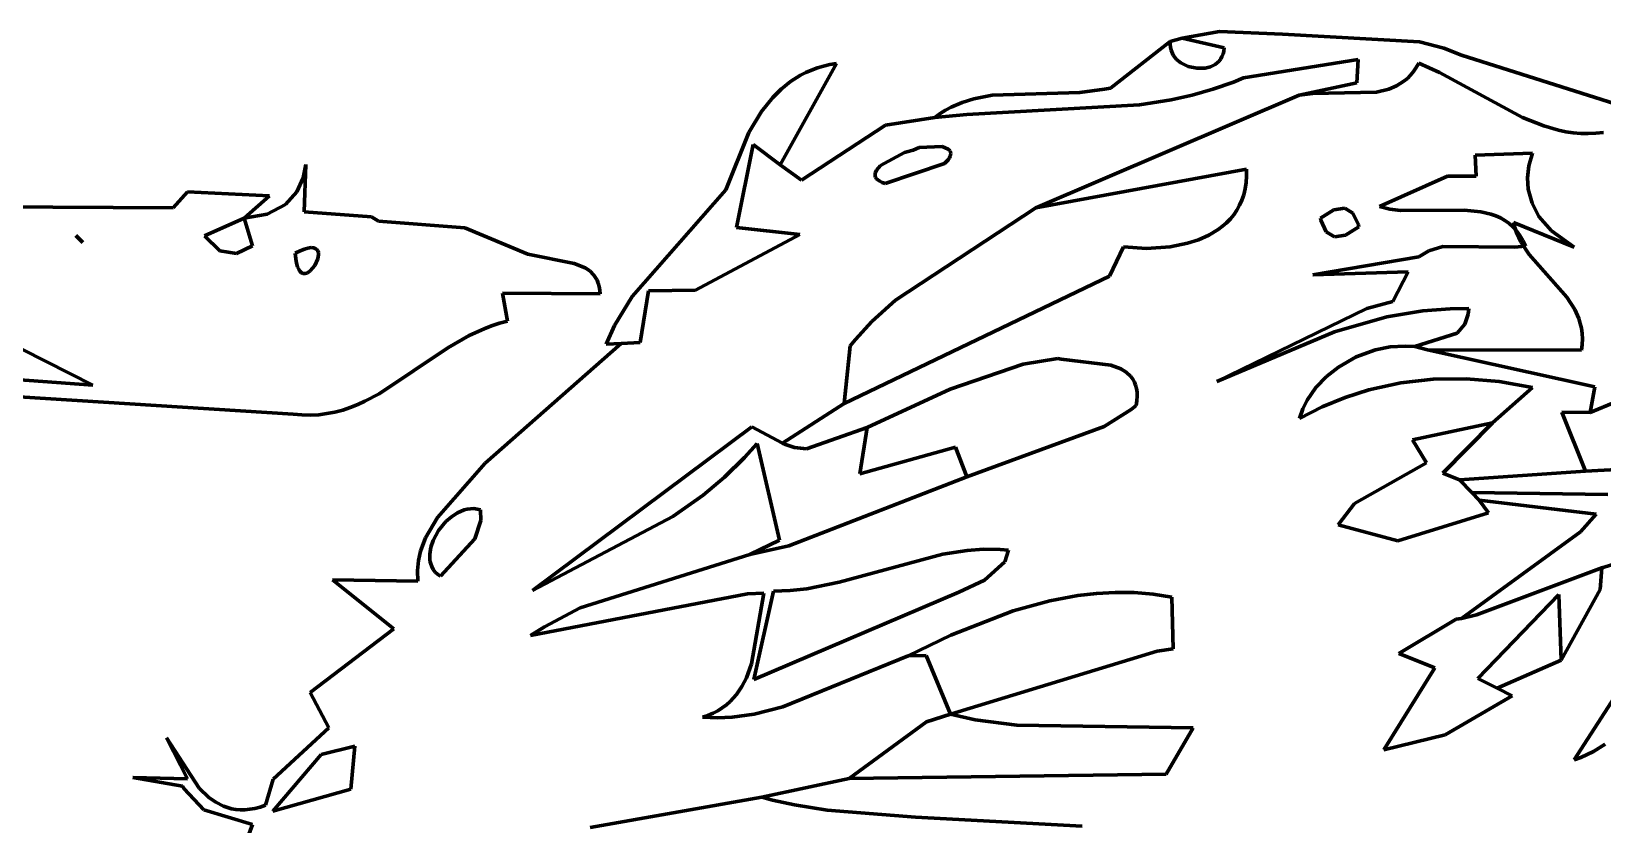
# Model space of a CAD drawing. Header units: millimetres. Extents: x 0 to 8.3, y 0 to 12.4.
# Drawn here: x 4.204 to 5.484, y 8.449 to 9.095 of the extents above; entities that cross this region are included whole.
import ezdxf

# ---------------------------------------------------------------- set-up
doc = ezdxf.new("R2010")
doc.units = ezdxf.units.MM
for name, color, linetype, lineweight in [('color#131313ff', 7, 'CONTINUOUS', 100), ('color#7c7c7cff', 7, 'CONTINUOUS', 100), ('color#c5c5c5ff', 7, 'CONTINUOUS', 100), ('color#ffffffff', 7, 'CONTINUOUS', 100)]:
    doc.layers.add(name, color=color, linetype=linetype, lineweight=lineweight)

msp = doc.modelspace()

# ---------------------------------------------------------------- linework, layer by layer
at = {"layer": 'color#131313ff'}
for p, q in [((5.1313, 9.0845), (5.1314, 9.087)), ((5.1314, 9.087), (5.1412, 9.0897)), ((5.1412, 9.0897), (5.1752, 9.0817)), ((5.1315, 9.0822), (5.1313, 9.0845)), ((5.132, 9.0799), (5.1315, 9.0822)), ((5.1338, 9.0759), (5.132, 9.0799)), ((5.1365, 9.0724), (5.1338, 9.0759)), ((5.1735, 9.0746), (5.1725, 9.0727)), ((5.1744, 9.0767), (5.1735, 9.0746)), ((5.1749, 9.0791), (5.1744, 9.0767)), ((5.1752, 9.0817), (5.1749, 9.0791)), ((5.1399, 9.0696), (5.1365, 9.0724)), ((5.1461, 9.0666), (5.1399, 9.0696)), ((5.153, 9.0652), (5.1461, 9.0666)), ((5.1598, 9.0653), (5.153, 9.0652)), ((5.1641, 9.0664), (5.1598, 9.0653)), ((5.1679, 9.0683), (5.1641, 9.0664)), ((5.1711, 9.071), (5.1679, 9.0683)), ((5.1725, 9.0727), (5.1711, 9.071)), ((5.191, 9.0573), (5.2845, 9.0723)), ((5.2845, 9.0723), (5.2833, 9.0532)), ((5.1661, 9.048), (5.1828, 9.0539)), ((5.1828, 9.0539), (5.191, 9.0573)), ((5.2833, 9.0532), (5.2365, 9.0432)), ((4.9658, 9.0274), (5.1064, 9.0354)), ((5.2365, 9.0432), (5.022, 8.9515)), ((5.1064, 9.0354), (5.1322, 9.0395)), ((5.1322, 9.0395), (5.1493, 9.0433)), ((5.1493, 9.0433), (5.1661, 9.048)), ((4.8994, 9.0188), (4.9397, 9.0251)), ((4.9397, 9.0251), (4.9658, 9.0274)), ((4.8311, 8.9741), (4.8994, 9.0188)), ((4.778, 8.9356), (4.7916, 9.0031)), ((4.7916, 9.0031), (4.8135, 8.9865)), ((4.9209, 8.9982), (4.9149, 8.9965)), ((4.9221, 8.9984), (4.9209, 8.9982)), ((4.9268, 9.0007), (4.9221, 8.9984)), ((4.9455, 9.0015), (4.9268, 9.0007)), ((4.9506, 8.9994), (4.9455, 9.0015)), ((4.9521, 8.9978), (4.9506, 8.9994)), ((4.9527, 8.9958), (4.9521, 8.9978)), ((4.4251, 8.9758), (4.4273, 8.9867)), ((4.4273, 8.9867), (4.4259, 8.9482)), ((4.8135, 8.9865), (4.8311, 8.9741)), ((4.8954, 8.9859), (4.8921, 8.9822)), ((4.9149, 8.9965), (4.8954, 8.9859)), ((4.8991, 8.9713), (4.9474, 8.9875)), ((4.9474, 8.9875), (4.9491, 8.9891)), ((4.9491, 8.9891), (4.9505, 8.9907)), ((4.9505, 8.9907), (4.9515, 8.9921)), ((4.9515, 8.9921), (4.9522, 8.9935)), ((4.9522, 8.9935), (4.9527, 8.9958)), ((5.3797, 8.9943), (5.4265, 8.9959)), ((5.3806, 8.9773), (5.3797, 8.9943)), ((5.4235, 8.9858), (5.4223, 8.976)), ((5.4265, 8.9959), (5.4235, 8.9858)), ((4.4199, 8.9645), (4.4251, 8.9758)), ((4.8921, 8.9822), (4.891, 8.9798)), ((4.891, 8.9798), (4.891, 8.9775)), ((4.891, 8.9775), (4.8914, 8.9763)), ((4.8914, 8.9763), (4.8922, 8.9752)), ((4.8922, 8.9752), (4.8933, 8.9742)), ((4.8933, 8.9742), (4.8948, 8.9732)), ((4.8948, 8.9732), (4.8967, 8.9722)), ((4.8967, 8.9722), (4.8991, 8.9713)), ((5.3019, 8.9526), (5.3571, 8.9773)), ((5.3571, 8.9773), (5.3806, 8.9773)), ((5.4223, 8.976), (5.4229, 8.9668)), ((4.3191, 8.9514), (4.331, 8.9646)), ((4.331, 8.9646), (4.3976, 8.9613)), ((4.3976, 8.9613), (4.3769, 8.9431)), ((4.4106, 8.9542), (4.4199, 8.9645)), ((5.4229, 8.9668), (5.4261, 8.9552)), ((4.1157, 8.9526), (4.3191, 8.9514)), ((4.3769, 8.9431), (4.3957, 8.9464)), ((4.3957, 8.9464), (4.4106, 8.9542)), ((4.4259, 8.9482), (4.4807, 8.9443)), ((5.022, 8.9515), (4.9077, 8.8763)), ((5.3102, 8.9505), (5.3019, 8.9526)), ((5.319, 8.9493), (5.3102, 8.9505)), ((5.3709, 8.9495), (5.319, 8.9493)), ((5.3843, 8.9483), (5.3709, 8.9495)), ((5.3926, 8.9464), (5.3843, 8.9483)), ((5.3965, 8.945), (5.3926, 8.9464)), ((5.4261, 8.9552), (5.4317, 8.9445)), ((4.3769, 8.9431), (4.3446, 8.9287)), ((4.3839, 8.9206), (4.3769, 8.9431)), ((4.4807, 8.9443), (4.4865, 8.9407)), ((4.4865, 8.9407), (4.5568, 8.9352)), ((4.5568, 8.9352), (4.6082, 8.9137)), ((4.8296, 8.9297), (4.778, 8.9356)), ((5.4003, 8.9433), (5.3965, 8.945)), ((5.4039, 8.9413), (5.4003, 8.9433)), ((5.4073, 8.9389), (5.4039, 8.9413)), ((5.4105, 8.9361), (5.4073, 8.9389)), ((5.4134, 8.9328), (5.4105, 8.9361)), ((5.4603, 8.9195), (5.4109, 8.9395)), ((5.4109, 8.9395), (5.412, 8.9354)), ((5.412, 8.9354), (5.4134, 8.9314)), ((5.4317, 8.9445), (5.4418, 8.9328)), ((4.2399, 8.929), (4.2457, 8.9234)), ((4.2457, 8.9234), (4.2399, 8.929)), ((4.3446, 8.9287), (4.3571, 8.9165)), ((4.3707, 8.9142), (4.3839, 8.9206)), ((4.7448, 8.8845), (4.8296, 8.9297)), ((5.4117, 8.9196), (5.4207, 8.9202)), ((5.4161, 8.9291), (5.4134, 8.9328)), ((5.4134, 8.9314), (5.4169, 8.9238)), ((5.4185, 8.9249), (5.4161, 8.9291)), ((5.4169, 8.9238), (5.4238, 8.9134)), ((5.4207, 8.9202), (5.4185, 8.9249)), ((5.4418, 8.9328), (5.4603, 8.9195)), ((4.3571, 8.9165), (4.3707, 8.9142)), ((4.4227, 8.9165), (4.4187, 8.9145)), ((4.4187, 8.9145), (4.4191, 8.9101)), ((4.4191, 8.9101), (4.4197, 8.9065)), ((4.4261, 8.9179), (4.4227, 8.9165)), ((4.429, 8.9187), (4.4261, 8.9179)), ((4.4315, 8.9191), (4.429, 8.9187)), ((4.4335, 8.919), (4.4315, 8.9191)), ((4.435, 8.9185), (4.4335, 8.919)), ((4.4346, 8.9046), (4.437, 8.91)), ((4.4362, 8.9176), (4.435, 8.9185)), ((4.437, 8.9165), (4.4362, 8.9176)), ((4.4375, 8.9151), (4.437, 8.9165)), ((4.437, 8.91), (4.4376, 8.9135)), ((4.4376, 8.9135), (4.4375, 8.9151)), ((4.6082, 8.9137), (4.6459, 8.9063)), ((5.2474, 8.897), (5.3338, 8.9117)), ((5.3338, 8.9117), (5.3419, 8.9164)), ((5.3419, 8.9164), (5.3533, 8.92)), ((5.3533, 8.92), (5.4117, 8.9196)), ((5.4238, 8.9134), (5.4543, 8.8787)), ((4.4197, 8.9065), (4.4205, 8.9036)), ((4.4205, 8.9036), (4.4215, 8.9013)), ((4.4215, 8.9013), (4.4226, 8.8997)), ((4.4226, 8.8997), (4.4238, 8.8986)), ((4.4238, 8.8986), (4.4252, 8.8981)), ((4.4252, 8.8981), (4.4266, 8.898)), ((4.4266, 8.898), (4.428, 8.8984)), ((4.428, 8.8984), (4.4294, 8.8991)), ((4.4294, 8.8991), (4.4308, 8.9001)), ((4.4308, 8.9001), (4.4346, 8.9046)), ((4.6459, 8.9063), (4.6549, 8.9027)), ((4.6549, 8.9027), (4.6587, 8.9001)), ((4.6587, 8.9001), (4.6619, 8.8967)), ((4.6619, 8.8967), (4.6645, 8.8926)), ((5.3252, 8.8995), (5.2474, 8.897)), ((5.3128, 8.8753), (5.3252, 8.8995)), ((4.6671, 8.8814), (4.5875, 8.8819)), ((4.5875, 8.8819), (4.5914, 8.8591)), ((4.6645, 8.8926), (4.6655, 8.8902)), ((4.6655, 8.8902), (4.6662, 8.8875)), ((4.6662, 8.8875), (4.6668, 8.8846)), ((4.6668, 8.8846), (4.6671, 8.8814)), ((4.6996, 8.8418), (4.7063, 8.8838)), ((4.7063, 8.8838), (4.7448, 8.8845)), ((4.9077, 8.8763), (4.8883, 8.8589)), ((5.1692, 8.81), (5.2916, 8.8696)), ((5.2916, 8.8696), (5.3128, 8.8753)), ((5.3595, 8.8694), (5.3371, 8.8676)), ((5.3747, 8.8696), (5.3595, 8.8694)), ((5.3741, 8.8648), (5.3747, 8.8696)), ((5.4543, 8.8787), (5.4609, 8.8686)), ((4.5849, 8.8575), (4.5785, 8.8555)), ((4.5914, 8.8591), (4.5849, 8.8575)), ((4.8883, 8.8589), (4.8749, 8.8444)), ((5.3079, 8.8627), (5.2651, 8.8506)), ((5.3371, 8.8676), (5.3079, 8.8627)), ((5.3651, 8.8495), (5.3712, 8.8568)), ((5.3712, 8.8568), (5.3741, 8.8648)), ((5.4609, 8.8686), (5.4642, 8.8613)), ((5.4642, 8.8613), (5.4654, 8.8574)), ((5.4654, 8.8574), (5.4663, 8.8534)), ((4.5603, 8.8475), (4.543, 8.8375)), ((4.5724, 8.8531), (4.5603, 8.8475)), ((4.5785, 8.8555), (4.5724, 8.8531)), ((4.8749, 8.8444), (4.8707, 8.8392)), ((5.2651, 8.8506), (5.1692, 8.81)), ((5.3306, 8.8385), (5.3651, 8.8495)), ((5.4663, 8.8534), (5.4669, 8.8492)), ((5.4669, 8.8492), (5.4671, 8.8449)), ((5.4671, 8.8449), (5.4669, 8.8403)), ((4.2537, 8.807), (4.1965, 8.8362)), ((4.543, 8.8375), (4.487, 8.8001)), ((4.5733, 8.7436), (4.684, 8.841)), ((4.684, 8.841), (4.6996, 8.8418)), ((4.8707, 8.8392), (4.8658, 8.7921)), ((5.3409, 8.836), (5.3306, 8.8385)), ((5.4663, 8.8355), (5.3409, 8.836)), ((5.4669, 8.8403), (5.4663, 8.8355)), ((4.0723, 8.8204), (4.2537, 8.807)), ((4.4169, 8.7836), (4.158, 8.7998)), ((4.4754, 8.794), (4.4695, 8.7913)), ((4.487, 8.8001), (4.4754, 8.794)), ((4.8658, 8.7921), (4.8155, 8.76)), ((5.4734, 8.7849), (5.5163, 8.8027)), ((4.4241, 8.7829), (4.4169, 8.7836)), ((4.4311, 8.7828), (4.4241, 8.7829)), ((4.4379, 8.7831), (4.4311, 8.7828)), ((4.4445, 8.784), (4.4379, 8.7831)), ((4.4509, 8.7852), (4.4445, 8.784)), ((4.4573, 8.7869), (4.4509, 8.7852)), ((4.4634, 8.7889), (4.4573, 8.7869)), ((4.4695, 8.7913), (4.4634, 8.7889)), ((5.4696, 8.737), (5.4503, 8.7851)), ((5.4503, 8.7851), (5.4734, 8.7849)), ((4.7905, 8.7733), (4.6119, 8.64)), ((4.8155, 8.76), (4.7905, 8.7733)), ((4.7846, 8.7481), (4.7948, 8.7596)), ((4.7948, 8.7596), (4.8132, 8.6809)), ((4.5345, 8.6994), (4.5733, 8.7436)), ((4.7683, 8.7322), (4.7846, 8.7481)), ((4.7509, 8.7176), (4.7683, 8.7322)), ((5.5155, 8.7397), (5.4696, 8.737)), ((4.7262, 8.7001), (4.7509, 8.7176)), ((5.377, 8.7197), (5.4878, 8.7181)), ((5.3829, 8.7136), (5.377, 8.7197)), ((4.5509, 8.7032), (4.5459, 8.7)), ((4.5561, 8.7055), (4.5509, 8.7032)), ((4.5588, 8.7062), (4.5561, 8.7055)), ((4.5615, 8.7065), (4.5588, 8.7062)), ((4.5642, 8.7066), (4.5615, 8.7065)), ((4.5668, 8.7062), (4.5642, 8.7066)), ((4.5695, 8.7055), (4.5668, 8.7062)), ((4.5698, 8.6969), (4.5695, 8.7055)), ((5.4784, 8.702), (5.3829, 8.7136)), ((4.5247, 8.6829), (4.5345, 8.6994)), ((4.5413, 8.696), (4.5354, 8.6887)), ((4.5459, 8.7), (4.5413, 8.696)), ((4.565, 8.6821), (4.5698, 8.6969)), ((4.6119, 8.64), (4.7262, 8.7001)), ((5.4655, 8.6876), (5.4784, 8.702)), ((4.5207, 8.672), (4.5247, 8.6829)), ((4.531, 8.6807), (4.5291, 8.6751)), ((4.5354, 8.6887), (4.531, 8.6807)), ((4.5369, 8.6515), (4.565, 8.6821)), ((4.8132, 8.6809), (4.7889, 8.6692)), ((5.3686, 8.6171), (5.4655, 8.6876)), ((4.5183, 8.6561), (4.5191, 8.6643)), ((4.5191, 8.6643), (4.5207, 8.672)), ((4.5291, 8.6751), (4.5282, 8.6695)), ((4.5282, 8.6695), (4.5284, 8.6642)), ((4.5284, 8.6642), (4.529, 8.6617)), ((4.7889, 8.6692), (4.6507, 8.6258)), ((4.5186, 8.6475), (4.5183, 8.6561)), ((4.529, 8.6617), (4.5299, 8.6594)), ((4.5299, 8.6594), (4.5311, 8.6571)), ((4.5311, 8.6571), (4.5327, 8.655)), ((4.5327, 8.655), (4.5346, 8.6532)), ((4.5346, 8.6532), (4.5369, 8.6515)), ((5.4829, 8.6584), (5.3809, 8.62)), ((5.4947, 8.662), (5.4829, 8.6584)), ((4.499, 8.6087), (4.4489, 8.6485)), ((4.4489, 8.6485), (4.5186, 8.6475)), ((4.6104, 8.6033), (4.7869, 8.6372)), ((4.6507, 8.6258), (4.6216, 8.6104)), ((4.7869, 8.6372), (4.8003, 8.6379)), ((4.8003, 8.6379), (4.7903, 8.5803)), ((5.3809, 8.62), (5.3686, 8.6171)), ((4.4308, 8.5569), (4.499, 8.6087)), ((4.6216, 8.6104), (4.6104, 8.6033)), ((4.7903, 8.5803), (4.7861, 8.5689)), ((4.8158, 8.5452), (4.918, 8.5867)), ((4.918, 8.5867), (4.9326, 8.587)), ((4.9326, 8.587), (4.9525, 8.5393)), ((4.7825, 8.5618), (4.7781, 8.5553)), ((4.7861, 8.5689), (4.7825, 8.5618)), ((4.4461, 8.5281), (4.4308, 8.5569)), ((4.7728, 8.5495), (4.7698, 8.5468)), ((4.7781, 8.5553), (4.7728, 8.5495)), ((4.7548, 8.5382), (4.7503, 8.5367)), ((4.7503, 8.5367), (4.7625, 8.5362)), ((4.759, 8.54), (4.7548, 8.5382)), ((4.7629, 8.5421), (4.759, 8.54)), ((4.7625, 8.5362), (4.7745, 8.5368)), ((4.7665, 8.5443), (4.7629, 8.5421)), ((4.7698, 8.5468), (4.7665, 8.5443)), ((4.7745, 8.5368), (4.7924, 8.5393)), ((4.7924, 8.5393), (4.8158, 8.5452)), ((4.9525, 8.5393), (4.9328, 8.5331)), ((4.4006, 8.4863), (4.4461, 8.5281)), ((4.9328, 8.5331), (4.8698, 8.4869)), ((4.3308, 8.4867), (4.3138, 8.5201)), ((4.3138, 8.5201), (4.3404, 8.4789)), ((4.4673, 8.5132), (4.4398, 8.5063)), ((4.4638, 8.4782), (4.4673, 8.5132)), ((4.4398, 8.5063), (4.4004, 8.4604)), ((4.3269, 8.4806), (4.2864, 8.4878)), ((4.2864, 8.4878), (4.3308, 8.4867)), ((4.3944, 8.4651), (4.4006, 8.4863)), ((4.8698, 8.4869), (4.7987, 8.4717)), ((4.3282, 8.4784), (4.3269, 8.4806)), ((4.3442, 8.4614), (4.3282, 8.4784)), ((4.3404, 8.4789), (4.3482, 8.4715)), ((4.4004, 8.4604), (4.4638, 8.4782)), ((4.3839, 8.4495), (4.3442, 8.4614)), ((4.3482, 8.4715), (4.3539, 8.4675)), ((4.3539, 8.4675), (4.3601, 8.4644)), ((4.3601, 8.4644), (4.3668, 8.4623)), ((4.3668, 8.4623), (4.3703, 8.4617)), ((4.3703, 8.4617), (4.3739, 8.4614)), ((4.3739, 8.4614), (4.3777, 8.4614)), ((4.3777, 8.4614), (4.3817, 8.4618)), ((4.3817, 8.4618), (4.3858, 8.4625)), ((4.3858, 8.4625), (4.39, 8.4636)), ((4.39, 8.4636), (4.3944, 8.4651)), ((4.7987, 8.4717), (4.6588, 8.447)), ((4.3583, 8.3807), (4.3839, 8.4495))]:
    msp.add_line(p, q, dxfattribs=at)
at = {"layer": 'color#7c7c7cff'}
for p, q in [((5.0828, 9.049), (5.1314, 9.087)), ((5.1314, 9.087), (5.1313, 9.0845)), ((5.1412, 9.0897), (5.1716, 9.0951)), ((5.1752, 9.0817), (5.1412, 9.0897)), ((5.1716, 9.0951), (5.2227, 9.093)), ((5.2227, 9.093), (5.3345, 9.0867)), ((5.3345, 9.0867), (5.3541, 9.0815)), ((5.1313, 9.0845), (5.1315, 9.0822)), ((5.1315, 9.0822), (5.132, 9.0799)), ((5.132, 9.0799), (5.1338, 9.0759)), ((5.1338, 9.0759), (5.1365, 9.0724)), ((5.1725, 9.0727), (5.1735, 9.0746)), ((5.1735, 9.0746), (5.1744, 9.0767)), ((5.1744, 9.0767), (5.1749, 9.0791)), ((5.1749, 9.0791), (5.1752, 9.0817)), ((5.3541, 9.0815), (5.3685, 9.0757)), ((5.3685, 9.0757), (5.5281, 9.0253)), ((5.1365, 9.0724), (5.1399, 9.0696)), ((5.1399, 9.0696), (5.1461, 9.0666)), ((5.1461, 9.0666), (5.153, 9.0652)), ((5.153, 9.0652), (5.1598, 9.0653)), ((5.1598, 9.0653), (5.1641, 9.0664)), ((5.1641, 9.0664), (5.1679, 9.0683)), ((5.1679, 9.0683), (5.1711, 9.071)), ((5.1711, 9.071), (5.1725, 9.0727)), ((5.2845, 9.0723), (5.191, 9.0573)), ((5.2833, 9.0532), (5.2845, 9.0723)), ((5.3295, 9.0624), (5.3271, 9.0595)), ((5.3318, 9.0657), (5.3295, 9.0624)), ((5.3339, 9.0694), (5.3318, 9.0657)), ((5.3507, 9.0616), (5.3339, 9.0694)), ((5.4184, 9.0251), (5.3507, 9.0616)), ((5.0779, 9.048), (5.0828, 9.049)), ((5.1828, 9.0539), (5.1661, 9.048)), ((5.191, 9.0573), (5.1828, 9.0539)), ((5.2365, 9.0432), (5.2833, 9.0532)), ((5.3095, 9.0481), (5.2993, 9.0457)), ((5.3158, 9.0508), (5.3095, 9.0481)), ((5.3217, 9.0545), (5.3158, 9.0508)), ((5.3245, 9.0568), (5.3217, 9.0545)), ((5.3271, 9.0595), (5.3245, 9.0568)), ((4.9528, 9.0334), (4.962, 9.0373)), ((4.962, 9.0373), (4.9715, 9.0403)), ((5.1064, 9.0354), (4.9658, 9.0274)), ((4.9715, 9.0403), (4.9862, 9.0431)), ((4.9862, 9.0431), (5.0578, 9.0455)), ((5.0578, 9.0455), (5.0779, 9.048)), ((5.1322, 9.0395), (5.1064, 9.0354)), ((5.1493, 9.0433), (5.1322, 9.0395)), ((5.1661, 9.048), (5.1493, 9.0433)), ((5.2472, 9.0445), (5.2365, 9.0432)), ((5.2993, 9.0457), (5.2472, 9.0445)), ((4.9397, 9.0251), (4.944, 9.0282)), ((4.9658, 9.0274), (4.9397, 9.0251)), ((4.944, 9.0282), (4.9484, 9.0309)), ((4.9484, 9.0309), (4.9528, 9.0334)), ((5.4358, 9.0182), (5.4184, 9.0251)), ((5.4476, 9.0148), (5.4358, 9.0182)), ((5.4536, 9.0135), (5.4476, 9.0148)), ((5.4596, 9.0126), (5.4536, 9.0135)), ((5.4657, 9.0121), (5.4596, 9.0126)), ((5.4718, 9.0119), (5.4657, 9.0121)), ((5.478, 9.0122), (5.4718, 9.0119)), ((5.4842, 9.0129), (5.478, 9.0122)), ((4.9149, 8.9965), (4.9209, 8.9982)), ((4.9209, 8.9982), (4.9221, 8.9984)), ((4.9221, 8.9984), (4.9268, 9.0007)), ((4.9268, 9.0007), (4.9455, 9.0015)), ((4.9455, 9.0015), (4.9506, 8.9994)), ((4.9506, 8.9994), (4.9521, 8.9978)), ((4.9521, 8.9978), (4.9527, 8.9958)), ((4.8921, 8.9822), (4.8954, 8.9859)), ((4.8954, 8.9859), (4.9149, 8.9965)), ((4.9474, 8.9875), (4.8991, 8.9713)), ((4.9491, 8.9891), (4.9474, 8.9875)), ((4.9505, 8.9907), (4.9491, 8.9891)), ((4.9515, 8.9921), (4.9505, 8.9907)), ((4.9522, 8.9935), (4.9515, 8.9921)), ((4.9527, 8.9958), (4.9522, 8.9935)), ((4.891, 8.9798), (4.8921, 8.9822)), ((4.891, 8.9775), (4.891, 8.9798)), ((4.8914, 8.9763), (4.891, 8.9775)), ((4.8922, 8.9752), (4.8914, 8.9763)), ((4.8933, 8.9742), (4.8922, 8.9752)), ((4.8948, 8.9732), (4.8933, 8.9742)), ((4.8967, 8.9722), (4.8948, 8.9732)), ((4.8991, 8.9713), (4.8967, 8.9722)), ((4.2399, 8.929), (4.2457, 8.9234)), ((4.2457, 8.9234), (4.2399, 8.929)), ((4.4187, 8.9145), (4.4227, 8.9165)), ((4.4191, 8.9101), (4.4187, 8.9145)), ((4.4197, 8.9065), (4.4191, 8.9101)), ((4.4227, 8.9165), (4.4261, 8.9179)), ((4.4261, 8.9179), (4.429, 8.9187)), ((4.429, 8.9187), (4.4315, 8.9191)), ((4.4315, 8.9191), (4.4335, 8.919)), ((4.4335, 8.919), (4.435, 8.9185)), ((4.437, 8.91), (4.4346, 8.9046)), ((4.435, 8.9185), (4.4362, 8.9176)), ((4.4362, 8.9176), (4.437, 8.9165)), ((4.437, 8.9165), (4.4375, 8.9151)), ((4.4376, 8.9135), (4.437, 8.91)), ((4.4375, 8.9151), (4.4376, 8.9135)), ((4.4205, 8.9036), (4.4197, 8.9065)), ((4.4215, 8.9013), (4.4205, 8.9036)), ((4.4226, 8.8997), (4.4215, 8.9013)), ((4.4238, 8.8986), (4.4226, 8.8997)), ((4.4252, 8.8981), (4.4238, 8.8986)), ((4.4266, 8.898), (4.4252, 8.8981)), ((4.428, 8.8984), (4.4266, 8.898)), ((4.4294, 8.8991), (4.428, 8.8984)), ((4.4308, 8.9001), (4.4294, 8.8991)), ((4.4346, 8.9046), (4.4308, 8.9001)), ((5.2829, 8.8302), (5.2985, 8.8359)), ((5.2985, 8.8359), (5.3106, 8.8383)), ((5.3106, 8.8383), (5.3227, 8.839)), ((5.3227, 8.839), (5.3306, 8.8385)), ((5.3306, 8.8385), (5.3409, 8.836)), ((5.3409, 8.836), (5.4772, 8.8058)), ((5.2586, 8.8141), (5.2683, 8.8219)), ((5.2683, 8.8219), (5.2829, 8.8302)), ((5.243, 8.795), (5.25, 8.8051)), ((5.25, 8.8051), (5.2586, 8.8141)), ((5.3191, 8.8091), (5.293, 8.8033)), ((5.3456, 8.8121), (5.3191, 8.8091)), ((5.3724, 8.8124), (5.3456, 8.8121)), ((5.3994, 8.81), (5.3724, 8.8124)), ((5.3939, 8.7764), (5.4265, 8.8051)), ((5.4265, 8.8051), (5.3994, 8.81)), ((5.4772, 8.8058), (5.4734, 8.7849)), ((5.2394, 8.7878), (5.243, 8.795)), ((5.2738, 8.7972), (5.255, 8.7895)), ((5.293, 8.8033), (5.2738, 8.7972)), ((5.255, 8.7895), (5.2366, 8.7801)), ((5.2366, 8.7801), (5.2394, 8.7878)), ((5.4734, 8.7849), (5.4503, 8.7851)), ((5.4503, 8.7851), (5.4696, 8.737)), ((4.6119, 8.64), (4.7905, 8.7733)), ((4.7905, 8.7733), (4.8155, 8.76)), ((4.8351, 8.7553), (4.8845, 8.7726)), ((4.8845, 8.7726), (4.8786, 8.7349)), ((5.3533, 8.7356), (5.3939, 8.7764)), ((4.7948, 8.7596), (4.7846, 8.7481)), ((4.8132, 8.6809), (4.7948, 8.7596)), ((4.8155, 8.76), (4.818, 8.7588)), ((4.818, 8.7588), (4.8253, 8.7563)), ((4.8253, 8.7563), (4.8351, 8.7553)), ((4.8786, 8.7349), (4.9565, 8.7567)), ((4.9565, 8.7567), (4.9658, 8.7324)), ((4.7846, 8.7481), (4.7683, 8.7322)), ((4.7683, 8.7322), (4.7509, 8.7176)), ((4.9658, 8.7324), (4.8206, 8.6764)), ((5.367, 8.73), (5.3533, 8.7356)), ((5.4696, 8.737), (5.367, 8.73)), ((4.7509, 8.7176), (4.7262, 8.7001)), ((4.7262, 8.7001), (4.6119, 8.64)), ((4.7889, 8.6692), (4.8132, 8.6809)), ((4.8206, 8.6764), (4.7889, 8.6692)), ((4.8617, 8.6466), (4.9461, 8.6696)), ((4.9461, 8.6696), (4.9659, 8.6726)), ((4.9659, 8.6726), (4.9793, 8.6735)), ((4.9793, 8.6735), (4.9929, 8.6733)), ((4.9929, 8.6733), (4.9997, 8.6727)), ((4.9997, 8.6727), (4.9966, 8.6632)), ((4.9966, 8.6632), (4.9802, 8.6483)), ((4.7922, 8.5676), (4.8083, 8.6395)), ((4.8083, 8.6395), (4.8219, 8.6399)), ((4.8219, 8.6399), (4.8353, 8.6414)), ((4.8353, 8.6414), (4.8617, 8.6466)), ((4.9802, 8.6483), (4.9591, 8.6385)), ((4.9591, 8.6385), (4.7922, 8.5676)), ((5.3818, 8.5684), (5.4478, 8.6366)), ((5.4478, 8.6366), (5.4499, 8.5832)), ((5.4605, 8.502), (5.5388, 8.624)), ((5.4499, 8.5832), (5.3976, 8.5605)), ((5.3976, 8.5605), (5.3818, 8.5684)), ((5.4856, 8.5149), (5.4761, 8.509)), ((5.4659, 8.5041), (5.4605, 8.502)), ((5.4711, 8.5064), (5.4659, 8.5041)), ((5.4761, 8.509), (5.4711, 8.5064))]:
    msp.add_line(p, q, dxfattribs=at)
at = {"layer": 'color#c5c5c5ff'}
for p, q in [((4.8596, 9.0689), (4.8135, 8.9865)), ((4.8302, 9.0595), (4.8346, 9.0617)), ((4.8346, 9.0617), (4.8392, 9.0637)), ((4.8392, 9.0637), (4.844, 9.0655)), ((4.844, 9.0655), (4.849, 9.0669)), ((4.849, 9.0669), (4.8542, 9.0681)), ((4.8542, 9.0681), (4.8596, 9.0689)), ((4.8076, 9.0414), (4.8144, 9.0482)), ((4.8144, 9.0482), (4.822, 9.0543)), ((4.822, 9.0543), (4.8302, 9.0595)), ((4.7984, 9.0299), (4.8076, 9.0414)), ((4.788, 9.0128), (4.7984, 9.0299)), ((4.7694, 8.9661), (4.788, 9.0128)), ((4.7916, 9.0031), (4.778, 8.9356)), ((4.8135, 8.9865), (4.7916, 9.0031)), ((5.022, 8.9515), (5.1935, 8.9831)), ((5.1932, 8.9721), (5.1924, 8.967)), ((5.1935, 8.9774), (5.1932, 8.9721)), ((5.1935, 8.9831), (5.1935, 8.9774)), ((4.6931, 8.8793), (4.7694, 8.9661)), ((5.1912, 8.9622), (5.1897, 8.9578)), ((5.1924, 8.967), (5.1912, 8.9622)), ((4.9077, 8.8763), (5.022, 8.9515)), ((5.1831, 8.9459), (5.1804, 8.9425)), ((5.1856, 8.9496), (5.1831, 8.9459)), ((5.1878, 8.9536), (5.1856, 8.9496)), ((5.1897, 8.9578), (5.1878, 8.9536)), ((5.2537, 8.9432), (5.2647, 8.95)), ((5.2647, 8.95), (5.2735, 8.9513)), ((5.2735, 8.9513), (5.2802, 8.9472)), ((5.2802, 8.9472), (5.2846, 8.9377)), ((4.3446, 8.9287), (4.3769, 8.9431)), ((4.3769, 8.9431), (4.3839, 8.9206)), ((4.778, 8.9356), (4.8296, 8.9297)), ((5.1704, 8.9338), (5.1628, 8.9292)), ((5.174, 8.9365), (5.1704, 8.9338)), ((5.1773, 8.9394), (5.174, 8.9365)), ((5.1804, 8.9425), (5.1773, 8.9394)), ((5.2541, 8.9414), (5.2537, 8.9432)), ((5.2585, 8.9319), (5.2541, 8.9414)), ((5.2851, 8.9359), (5.274, 8.9292)), ((5.2846, 8.9377), (5.2851, 8.9359)), ((4.3571, 8.9165), (4.3446, 8.9287)), ((4.3839, 8.9206), (4.3707, 8.9142)), ((4.8296, 8.9297), (4.7448, 8.8845)), ((5.1454, 8.9226), (5.1313, 8.9197)), ((5.1544, 8.9254), (5.1454, 8.9226)), ((5.1628, 8.9292), (5.1544, 8.9254)), ((5.2652, 8.9279), (5.2585, 8.9319)), ((5.274, 8.9292), (5.2652, 8.9279)), ((4.3707, 8.9142), (4.3571, 8.9165)), ((5.0932, 8.9197), (5.082, 8.8958)), ((5.112, 8.9184), (5.0932, 8.9197)), ((5.1313, 8.9197), (5.112, 8.9184)), ((5.082, 8.8958), (4.8658, 8.7921)), ((4.7063, 8.8838), (4.6996, 8.8418)), ((4.7448, 8.8845), (4.7063, 8.8838)), ((4.6788, 8.8558), (4.6931, 8.8793)), ((4.8883, 8.8589), (4.9077, 8.8763)), ((4.8749, 8.8444), (4.8883, 8.8589)), ((4.6718, 8.8406), (4.6788, 8.8558)), ((4.8707, 8.8392), (4.8749, 8.8444)), ((4.684, 8.841), (4.6718, 8.8406)), ((4.6996, 8.8418), (4.684, 8.841)), ((4.8658, 8.7921), (4.8707, 8.8392)), ((4.9522, 8.8038), (5.0116, 8.8241)), ((5.0116, 8.8241), (5.0398, 8.8287)), ((5.0398, 8.8287), (5.0426, 8.8283)), ((5.0426, 8.8283), (5.0829, 8.8234)), ((5.0829, 8.8234), (5.091, 8.8204)), ((5.091, 8.8204), (5.0955, 8.8176)), ((5.0955, 8.8176), (5.0993, 8.8141)), ((5.0993, 8.8141), (5.1009, 8.812)), ((5.1009, 8.812), (5.1022, 8.8097)), ((5.1022, 8.8097), (5.1032, 8.8072)), ((5.1032, 8.8072), (5.1039, 8.8044)), ((4.8845, 8.7726), (4.9522, 8.8038)), ((5.1042, 8.7945), (5.1036, 8.7906)), ((5.1039, 8.8044), (5.1044, 8.8014)), ((5.1045, 8.7981), (5.1042, 8.7945)), ((5.1044, 8.8014), (5.1045, 8.7981)), ((5.0995, 8.7874), (5.0776, 8.7735)), ((5.1036, 8.7906), (5.0995, 8.7874)), ((4.8786, 8.7349), (4.8845, 8.7726)), ((5.0776, 8.7735), (4.9658, 8.7324)), ((5.3288, 8.7627), (5.3939, 8.7764)), ((5.3939, 8.7764), (5.3533, 8.7356)), ((4.9565, 8.7567), (4.8786, 8.7349)), ((4.9658, 8.7324), (4.9565, 8.7567)), ((5.3401, 8.7439), (5.3288, 8.7627)), ((5.2814, 8.7109), (5.3401, 8.7439)), ((5.3533, 8.7356), (5.367, 8.73)), ((5.367, 8.73), (5.377, 8.7197)), ((5.377, 8.7197), (5.3829, 8.7136)), ((4.5459, 8.7), (4.5509, 8.7032)), ((4.5509, 8.7032), (4.5561, 8.7055)), ((4.5561, 8.7055), (4.5588, 8.7062)), ((4.5588, 8.7062), (4.5615, 8.7065)), ((4.5615, 8.7065), (4.5642, 8.7066)), ((4.5642, 8.7066), (4.5668, 8.7062)), ((4.5668, 8.7062), (4.5695, 8.7055)), ((4.5695, 8.7055), (4.5698, 8.6969)), ((5.2682, 8.6934), (5.2814, 8.7109)), ((5.3907, 8.7031), (5.3167, 8.6805)), ((5.3829, 8.7136), (5.3907, 8.7031)), ((4.5354, 8.6887), (4.5413, 8.696)), ((4.5413, 8.696), (4.5459, 8.7)), ((4.5698, 8.6969), (4.565, 8.6821)), ((5.3167, 8.6805), (5.2682, 8.6934)), ((4.5291, 8.6751), (4.531, 8.6807)), ((4.531, 8.6807), (4.5354, 8.6887)), ((4.565, 8.6821), (4.5369, 8.6515)), ((4.5282, 8.6695), (4.5291, 8.6751)), ((4.5284, 8.6642), (4.5282, 8.6695)), ((4.529, 8.6617), (4.5284, 8.6642)), ((4.5299, 8.6594), (4.529, 8.6617)), ((4.5311, 8.6571), (4.5299, 8.6594)), ((4.5327, 8.655), (4.5311, 8.6571)), ((4.5346, 8.6532), (4.5327, 8.655)), ((4.5369, 8.6515), (4.5346, 8.6532)), ((5.3809, 8.62), (5.4829, 8.6584)), ((5.4829, 8.6584), (5.4816, 8.6408)), ((5.4816, 8.6408), (5.4499, 8.5832)), ((5.0034, 8.6233), (5.0333, 8.6316)), ((5.0333, 8.6316), (5.056, 8.6359)), ((5.056, 8.6359), (5.0713, 8.6376)), ((5.0713, 8.6376), (5.0866, 8.6384)), ((5.0866, 8.6384), (5.102, 8.6382)), ((5.102, 8.6382), (5.1174, 8.6369)), ((5.1174, 8.6369), (5.1328, 8.6344)), ((5.1328, 8.6344), (5.1338, 8.5924)), ((5.4478, 8.6366), (5.3818, 8.5684)), ((5.4499, 8.5832), (5.4478, 8.6366)), ((4.9526, 8.6035), (5.0034, 8.6233)), ((5.3175, 8.5887), (5.3644, 8.6166)), ((5.3644, 8.6166), (5.3686, 8.6171)), ((5.3686, 8.6171), (5.3809, 8.62)), ((4.918, 8.5867), (4.9526, 8.6035)), ((5.1208, 8.5905), (4.9525, 8.5393)), ((5.1338, 8.5924), (5.1208, 8.5905)), ((5.3469, 8.5771), (5.3175, 8.5887)), ((4.9326, 8.587), (4.918, 8.5867)), ((4.9525, 8.5393), (4.9326, 8.587)), ((5.3053, 8.5101), (5.3469, 8.5771)), ((5.3818, 8.5684), (5.3976, 8.5605)), ((5.4099, 8.5542), (5.3552, 8.5225)), ((5.3976, 8.5605), (5.4099, 8.5542)), ((4.9328, 8.5331), (4.9525, 8.5393)), ((4.9525, 8.5393), (4.9726, 8.5346)), ((4.8698, 8.4869), (4.9328, 8.5331)), ((4.9726, 8.5346), (5.0064, 8.5303)), ((5.0064, 8.5303), (5.1501, 8.528)), ((5.1501, 8.528), (5.1281, 8.4903)), ((5.3552, 8.5225), (5.3053, 8.5101)), ((5.1281, 8.4903), (4.8698, 8.4869)), ((4.6588, 8.447), (4.7987, 8.4717)), ((4.7987, 8.4717), (4.8075, 8.4693)), ((4.8075, 8.4693), (4.8252, 8.4654)), ((4.8252, 8.4654), (4.8519, 8.461)), ((4.8519, 8.461), (4.924, 8.4555)), ((4.924, 8.4555), (5.0596, 8.448))]:
    msp.add_line(p, q, dxfattribs=at)
at = {"layer": 'color#ffffffff'}
for p, q in [((5.1314, 9.087), (5.0828, 9.049)), ((5.1412, 9.0897), (5.1314, 9.087)), ((5.1716, 9.0951), (5.1412, 9.0897)), ((5.2227, 9.093), (5.1716, 9.0951)), ((5.3345, 9.0867), (5.2227, 9.093)), ((5.3541, 9.0815), (5.3345, 9.0867)), ((5.3685, 9.0757), (5.3541, 9.0815)), ((5.5281, 9.0253), (5.3685, 9.0757)), ((4.8135, 8.9865), (4.8596, 9.0689)), ((4.8346, 9.0617), (4.8302, 9.0595)), ((4.8392, 9.0637), (4.8346, 9.0617)), ((4.844, 9.0655), (4.8392, 9.0637)), ((4.849, 9.0669), (4.844, 9.0655)), ((4.8542, 9.0681), (4.849, 9.0669)), ((4.8596, 9.0689), (4.8542, 9.0681)), ((5.3271, 9.0595), (5.3295, 9.0624)), ((5.3295, 9.0624), (5.3318, 9.0657)), ((5.3318, 9.0657), (5.3339, 9.0694)), ((5.3339, 9.0694), (5.3507, 9.0616)), ((5.3507, 9.0616), (5.4184, 9.0251)), ((4.8144, 9.0482), (4.8076, 9.0414)), ((4.822, 9.0543), (4.8144, 9.0482)), ((4.8302, 9.0595), (4.822, 9.0543)), ((5.0828, 9.049), (5.0779, 9.048)), ((5.2993, 9.0457), (5.3095, 9.0481)), ((5.3095, 9.0481), (5.3158, 9.0508)), ((5.3158, 9.0508), (5.3217, 9.0545)), ((5.3217, 9.0545), (5.3245, 9.0568)), ((5.3245, 9.0568), (5.3271, 9.0595)), ((4.8076, 9.0414), (4.7984, 9.0299)), ((4.962, 9.0373), (4.9528, 9.0334)), ((4.9715, 9.0403), (4.962, 9.0373)), ((4.9862, 9.0431), (4.9715, 9.0403)), ((5.0578, 9.0455), (4.9862, 9.0431)), ((5.022, 8.9515), (5.2365, 9.0432)), ((5.0779, 9.048), (5.0578, 9.0455)), ((5.2365, 9.0432), (5.2472, 9.0445)), ((5.2472, 9.0445), (5.2993, 9.0457)), ((4.7984, 9.0299), (4.788, 9.0128)), ((4.9397, 9.0251), (4.8994, 9.0188)), ((4.944, 9.0282), (4.9397, 9.0251)), ((4.9484, 9.0309), (4.944, 9.0282)), ((4.9528, 9.0334), (4.9484, 9.0309)), ((5.4184, 9.0251), (5.4358, 9.0182)), ((4.788, 9.0128), (4.7694, 8.9661)), ((4.8994, 9.0188), (4.8311, 8.9741)), ((5.4358, 9.0182), (5.4476, 9.0148)), ((5.4476, 9.0148), (5.4536, 9.0135)), ((5.4536, 9.0135), (5.4596, 9.0126)), ((5.4596, 9.0126), (5.4657, 9.0121)), ((5.4657, 9.0121), (5.4718, 9.0119)), ((5.4718, 9.0119), (5.478, 9.0122)), ((5.478, 9.0122), (5.4842, 9.0129)), ((4.4273, 8.9867), (4.4251, 8.9758)), ((4.4259, 8.9482), (4.4273, 8.9867)), ((4.8311, 8.9741), (4.8135, 8.9865)), ((5.4265, 8.9959), (5.3797, 8.9943)), ((5.3797, 8.9943), (5.3806, 8.9773)), ((5.4223, 8.976), (5.4235, 8.9858)), ((5.4235, 8.9858), (5.4265, 8.9959)), ((4.4251, 8.9758), (4.4199, 8.9645)), ((5.1935, 8.9831), (5.022, 8.9515)), ((5.1924, 8.967), (5.1932, 8.9721)), ((5.1932, 8.9721), (5.1935, 8.9774)), ((5.1935, 8.9774), (5.1935, 8.9831)), ((5.3571, 8.9773), (5.3019, 8.9526)), ((5.3806, 8.9773), (5.3571, 8.9773)), ((5.4229, 8.9668), (5.4223, 8.976)), ((4.331, 8.9646), (4.3191, 8.9514)), ((4.3976, 8.9613), (4.331, 8.9646)), ((4.3769, 8.9431), (4.3976, 8.9613)), ((4.4199, 8.9645), (4.4106, 8.9542)), ((4.7694, 8.9661), (4.6931, 8.8793)), ((5.1897, 8.9578), (5.1912, 8.9622)), ((5.1912, 8.9622), (5.1924, 8.967)), ((5.4261, 8.9552), (5.4229, 8.9668)), ((4.3191, 8.9514), (4.1157, 8.9526)), ((4.3957, 8.9464), (4.3769, 8.9431)), ((4.4106, 8.9542), (4.3957, 8.9464)), ((4.4807, 8.9443), (4.4259, 8.9482)), ((5.1804, 8.9425), (5.1831, 8.9459)), ((5.1831, 8.9459), (5.1856, 8.9496)), ((5.1856, 8.9496), (5.1878, 8.9536)), ((5.1878, 8.9536), (5.1897, 8.9578)), ((5.2647, 8.95), (5.2537, 8.9432)), ((5.2735, 8.9513), (5.2647, 8.95)), ((5.2802, 8.9472), (5.2735, 8.9513)), ((5.2846, 8.9377), (5.2802, 8.9472)), ((5.3019, 8.9526), (5.3102, 8.9505)), ((5.3102, 8.9505), (5.319, 8.9493)), ((5.319, 8.9493), (5.3709, 8.9495)), ((5.3709, 8.9495), (5.3843, 8.9483)), ((5.3843, 8.9483), (5.3926, 8.9464)), ((5.3926, 8.9464), (5.3965, 8.945)), ((5.4317, 8.9445), (5.4261, 8.9552)), ((4.4865, 8.9407), (4.4807, 8.9443)), ((4.5568, 8.9352), (4.4865, 8.9407)), ((4.6082, 8.9137), (4.5568, 8.9352)), ((5.1628, 8.9292), (5.1704, 8.9338)), ((5.1704, 8.9338), (5.174, 8.9365)), ((5.174, 8.9365), (5.1773, 8.9394)), ((5.1773, 8.9394), (5.1804, 8.9425)), ((5.2537, 8.9432), (5.2541, 8.9414)), ((5.2541, 8.9414), (5.2585, 8.9319)), ((5.274, 8.9292), (5.2851, 8.9359)), ((5.2851, 8.9359), (5.2846, 8.9377)), ((5.3965, 8.945), (5.4003, 8.9433)), ((5.4003, 8.9433), (5.4039, 8.9413)), ((5.4039, 8.9413), (5.4073, 8.9389)), ((5.4073, 8.9389), (5.4105, 8.9361)), ((5.4105, 8.9361), (5.4134, 8.9328)), ((5.412, 8.9354), (5.4109, 8.9395)), ((5.4109, 8.9395), (5.4603, 8.9195)), ((5.4134, 8.9314), (5.412, 8.9354)), ((5.4418, 8.9328), (5.4317, 8.9445)), ((5.1313, 8.9197), (5.1454, 8.9226)), ((5.1454, 8.9226), (5.1544, 8.9254)), ((5.1544, 8.9254), (5.1628, 8.9292)), ((5.2585, 8.9319), (5.2652, 8.9279)), ((5.2652, 8.9279), (5.274, 8.9292)), ((5.4207, 8.9202), (5.4117, 8.9196)), ((5.4134, 8.9328), (5.4161, 8.9291)), ((5.4169, 8.9238), (5.4134, 8.9314)), ((5.4161, 8.9291), (5.4185, 8.9249)), ((5.4238, 8.9134), (5.4169, 8.9238)), ((5.4185, 8.9249), (5.4207, 8.9202)), ((5.4603, 8.9195), (5.4418, 8.9328)), ((4.6459, 8.9063), (4.6082, 8.9137)), ((5.082, 8.8958), (5.0932, 8.9197)), ((5.0932, 8.9197), (5.112, 8.9184)), ((5.112, 8.9184), (5.1313, 8.9197)), ((5.3338, 8.9117), (5.2474, 8.897)), ((5.3419, 8.9164), (5.3338, 8.9117)), ((5.3533, 8.92), (5.3419, 8.9164)), ((5.4117, 8.9196), (5.3533, 8.92)), ((5.4543, 8.8787), (5.4238, 8.9134)), ((4.6549, 8.9027), (4.6459, 8.9063)), ((4.6587, 8.9001), (4.6549, 8.9027)), ((4.6619, 8.8967), (4.6587, 8.9001)), ((4.6645, 8.8926), (4.6619, 8.8967)), ((4.8658, 8.7921), (5.082, 8.8958)), ((5.2474, 8.897), (5.3252, 8.8995)), ((5.3252, 8.8995), (5.3128, 8.8753)), ((4.5914, 8.8591), (4.5875, 8.8819)), ((4.5875, 8.8819), (4.6671, 8.8814)), ((4.6655, 8.8902), (4.6645, 8.8926)), ((4.6662, 8.8875), (4.6655, 8.8902)), ((4.6668, 8.8846), (4.6662, 8.8875)), ((4.6671, 8.8814), (4.6668, 8.8846)), ((4.6931, 8.8793), (4.6788, 8.8558)), ((5.2916, 8.8696), (5.1692, 8.81)), ((5.3128, 8.8753), (5.2916, 8.8696)), ((5.3371, 8.8676), (5.3595, 8.8694)), ((5.3595, 8.8694), (5.3747, 8.8696)), ((5.3747, 8.8696), (5.3741, 8.8648)), ((5.4609, 8.8686), (5.4543, 8.8787)), ((4.5785, 8.8555), (4.5849, 8.8575)), ((4.5849, 8.8575), (4.5914, 8.8591)), ((5.2651, 8.8506), (5.3079, 8.8627)), ((5.3079, 8.8627), (5.3371, 8.8676)), ((5.3712, 8.8568), (5.3651, 8.8495)), ((5.3741, 8.8648), (5.3712, 8.8568)), ((5.4642, 8.8613), (5.4609, 8.8686)), ((5.4654, 8.8574), (5.4642, 8.8613)), ((5.4663, 8.8534), (5.4654, 8.8574)), ((4.543, 8.8375), (4.5603, 8.8475)), ((4.5603, 8.8475), (4.5724, 8.8531)), ((4.5724, 8.8531), (4.5785, 8.8555)), ((4.6788, 8.8558), (4.6718, 8.8406)), ((5.1692, 8.81), (5.2651, 8.8506)), ((5.3651, 8.8495), (5.3306, 8.8385)), ((5.4669, 8.8492), (5.4663, 8.8534)), ((5.4671, 8.8449), (5.4669, 8.8492)), ((5.4669, 8.8403), (5.4671, 8.8449)), ((4.1965, 8.8362), (4.2537, 8.807)), ((4.487, 8.8001), (4.543, 8.8375)), ((4.684, 8.841), (4.5733, 8.7436)), ((4.6718, 8.8406), (4.684, 8.841)), ((5.2985, 8.8359), (5.2829, 8.8302)), ((5.3106, 8.8383), (5.2985, 8.8359)), ((5.3227, 8.839), (5.3106, 8.8383)), ((5.3306, 8.8385), (5.3227, 8.839)), ((5.4772, 8.8058), (5.3409, 8.836)), ((5.3409, 8.836), (5.4663, 8.8355)), ((5.4663, 8.8355), (5.4669, 8.8403)), ((4.2537, 8.807), (4.0723, 8.8204)), ((5.0116, 8.8241), (4.9522, 8.8038)), ((5.0398, 8.8287), (5.0116, 8.8241)), ((5.0426, 8.8283), (5.0398, 8.8287)), ((5.0829, 8.8234), (5.0426, 8.8283)), ((5.091, 8.8204), (5.0829, 8.8234)), ((5.0955, 8.8176), (5.091, 8.8204)), ((5.2683, 8.8219), (5.2586, 8.8141)), ((5.2829, 8.8302), (5.2683, 8.8219)), ((5.0993, 8.8141), (5.0955, 8.8176)), ((5.1009, 8.812), (5.0993, 8.8141)), ((5.1022, 8.8097), (5.1009, 8.812)), ((5.1032, 8.8072), (5.1022, 8.8097)), ((5.1039, 8.8044), (5.1032, 8.8072)), ((5.25, 8.8051), (5.243, 8.795)), ((5.2586, 8.8141), (5.25, 8.8051)), ((5.293, 8.8033), (5.3191, 8.8091)), ((5.3191, 8.8091), (5.3456, 8.8121)), ((5.3456, 8.8121), (5.3724, 8.8124)), ((5.3724, 8.8124), (5.3994, 8.81)), ((5.4265, 8.8051), (5.3939, 8.7764)), ((5.3994, 8.81), (5.4265, 8.8051)), ((5.4734, 8.7849), (5.4772, 8.8058)), ((4.158, 8.7998), (4.4169, 8.7836)), ((4.4695, 8.7913), (4.4754, 8.794)), ((4.4754, 8.794), (4.487, 8.8001)), ((4.8155, 8.76), (4.8658, 8.7921)), ((4.9522, 8.8038), (4.8845, 8.7726)), ((5.1036, 8.7906), (5.1042, 8.7945)), ((5.1044, 8.8014), (5.1039, 8.8044)), ((5.1042, 8.7945), (5.1045, 8.7981)), ((5.1045, 8.7981), (5.1044, 8.8014)), ((5.243, 8.795), (5.2394, 8.7878)), ((5.255, 8.7895), (5.2738, 8.7972)), ((5.2738, 8.7972), (5.293, 8.8033)), ((5.5163, 8.8027), (5.4734, 8.7849)), ((4.4169, 8.7836), (4.4241, 8.7829)), ((4.4241, 8.7829), (4.4311, 8.7828)), ((4.4311, 8.7828), (4.4379, 8.7831)), ((4.4379, 8.7831), (4.4445, 8.784)), ((4.4445, 8.784), (4.4509, 8.7852)), ((4.4509, 8.7852), (4.4573, 8.7869)), ((4.4573, 8.7869), (4.4634, 8.7889)), ((4.4634, 8.7889), (4.4695, 8.7913)), ((5.0776, 8.7735), (5.0995, 8.7874)), ((5.0995, 8.7874), (5.1036, 8.7906)), ((5.2366, 8.7801), (5.255, 8.7895)), ((5.2394, 8.7878), (5.2366, 8.7801)), ((4.8845, 8.7726), (4.8351, 8.7553)), ((4.9658, 8.7324), (5.0776, 8.7735)), ((5.3939, 8.7764), (5.3288, 8.7627)), ((4.818, 8.7588), (4.8155, 8.76)), ((4.8253, 8.7563), (4.818, 8.7588)), ((4.8351, 8.7553), (4.8253, 8.7563)), ((5.3288, 8.7627), (5.3401, 8.7439)), ((4.5733, 8.7436), (4.5345, 8.6994)), ((5.3401, 8.7439), (5.2814, 8.7109)), ((4.8206, 8.6764), (4.9658, 8.7324)), ((5.367, 8.73), (5.4696, 8.737)), ((5.377, 8.7197), (5.367, 8.73)), ((5.4696, 8.737), (5.5155, 8.7397)), ((5.4878, 8.7181), (5.377, 8.7197)), ((5.2814, 8.7109), (5.2682, 8.6934)), ((5.3167, 8.6805), (5.3907, 8.7031)), ((5.3907, 8.7031), (5.3829, 8.7136)), ((5.3829, 8.7136), (5.4784, 8.702)), ((4.5345, 8.6994), (4.5247, 8.6829)), ((5.2682, 8.6934), (5.3167, 8.6805)), ((5.4784, 8.702), (5.4655, 8.6876)), ((4.5247, 8.6829), (4.5207, 8.672)), ((5.4655, 8.6876), (5.3686, 8.6171)), ((4.5191, 8.6643), (4.5183, 8.6561)), ((4.5207, 8.672), (4.5191, 8.6643)), ((4.6507, 8.6258), (4.7889, 8.6692)), ((4.7889, 8.6692), (4.8206, 8.6764)), ((4.9461, 8.6696), (4.8617, 8.6466)), ((4.9659, 8.6726), (4.9461, 8.6696)), ((4.9793, 8.6735), (4.9659, 8.6726)), ((4.9929, 8.6733), (4.9793, 8.6735)), ((4.9997, 8.6727), (4.9929, 8.6733)), ((4.9966, 8.6632), (4.9997, 8.6727)), ((4.5183, 8.6561), (4.5186, 8.6475)), ((4.9802, 8.6483), (4.9966, 8.6632)), ((5.4816, 8.6408), (5.4829, 8.6584)), ((5.4829, 8.6584), (5.4947, 8.662)), ((4.5186, 8.6475), (4.4489, 8.6485)), ((4.4489, 8.6485), (4.499, 8.6087)), ((4.8083, 8.6395), (4.7922, 8.5676)), ((4.8219, 8.6399), (4.8083, 8.6395)), ((4.8353, 8.6414), (4.8219, 8.6399)), ((4.8617, 8.6466), (4.8353, 8.6414)), ((4.9591, 8.6385), (4.9802, 8.6483)), ((5.4499, 8.5832), (5.4816, 8.6408)), ((4.7869, 8.6372), (4.6104, 8.6033)), ((4.6216, 8.6104), (4.6507, 8.6258)), ((4.8003, 8.6379), (4.7869, 8.6372)), ((4.7903, 8.5803), (4.8003, 8.6379)), ((4.7922, 8.5676), (4.9591, 8.6385)), ((5.0333, 8.6316), (5.0034, 8.6233)), ((5.056, 8.6359), (5.0333, 8.6316)), ((5.0713, 8.6376), (5.056, 8.6359)), ((5.0866, 8.6384), (5.0713, 8.6376)), ((5.102, 8.6382), (5.0866, 8.6384)), ((5.1174, 8.6369), (5.102, 8.6382)), ((5.1328, 8.6344), (5.1174, 8.6369)), ((5.1338, 8.5924), (5.1328, 8.6344)), ((5.0034, 8.6233), (4.9526, 8.6035)), ((5.3644, 8.6166), (5.3175, 8.5887)), ((5.3686, 8.6171), (5.3644, 8.6166)), ((5.5388, 8.624), (5.4605, 8.502)), ((4.499, 8.6087), (4.4308, 8.5569)), ((4.6104, 8.6033), (4.6216, 8.6104)), ((4.9526, 8.6035), (4.918, 8.5867)), ((4.9525, 8.5393), (5.1208, 8.5905)), ((5.1208, 8.5905), (5.1338, 8.5924)), ((5.3175, 8.5887), (5.3469, 8.5771)), ((4.7861, 8.5689), (4.7903, 8.5803)), ((4.918, 8.5867), (4.8158, 8.5452)), ((5.3469, 8.5771), (5.3053, 8.5101)), ((5.3976, 8.5605), (5.4499, 8.5832)), ((4.7781, 8.5553), (4.7825, 8.5618)), ((4.7825, 8.5618), (4.7861, 8.5689)), ((4.4308, 8.5569), (4.4461, 8.5281)), ((4.7698, 8.5468), (4.7728, 8.5495)), ((4.7728, 8.5495), (4.7781, 8.5553)), ((5.3552, 8.5225), (5.4099, 8.5542)), ((5.4099, 8.5542), (5.3976, 8.5605)), ((4.7503, 8.5367), (4.7548, 8.5382)), ((4.7625, 8.5362), (4.7503, 8.5367)), ((4.7548, 8.5382), (4.759, 8.54)), ((4.759, 8.54), (4.7629, 8.5421)), ((4.7745, 8.5368), (4.7625, 8.5362)), ((4.7629, 8.5421), (4.7665, 8.5443)), ((4.7665, 8.5443), (4.7698, 8.5468)), ((4.7924, 8.5393), (4.7745, 8.5368)), ((4.8158, 8.5452), (4.7924, 8.5393)), ((4.9726, 8.5346), (4.9525, 8.5393)), ((4.4461, 8.5281), (4.4006, 8.4863)), ((5.0064, 8.5303), (4.9726, 8.5346)), ((5.1501, 8.528), (5.0064, 8.5303)), ((5.1281, 8.4903), (5.1501, 8.528)), ((4.3404, 8.4789), (4.3138, 8.5201)), ((4.3138, 8.5201), (4.3308, 8.4867)), ((4.4398, 8.5063), (4.4673, 8.5132)), ((4.4673, 8.5132), (4.4638, 8.4782)), ((5.3053, 8.5101), (5.3552, 8.5225)), ((5.4761, 8.509), (5.4856, 8.5149)), ((4.4004, 8.4604), (4.4398, 8.5063)), ((5.4605, 8.502), (5.4659, 8.5041)), ((5.4659, 8.5041), (5.4711, 8.5064)), ((5.4711, 8.5064), (5.4761, 8.509)), ((4.3308, 8.4867), (4.2864, 8.4878)), ((4.2864, 8.4878), (4.3269, 8.4806)), ((4.4006, 8.4863), (4.3944, 8.4651)), ((4.7987, 8.4717), (4.8698, 8.4869)), ((4.8698, 8.4869), (5.1281, 8.4903)), ((4.3269, 8.4806), (4.3282, 8.4784)), ((4.3282, 8.4784), (4.3442, 8.4614)), ((4.3482, 8.4715), (4.3404, 8.4789)), ((4.4638, 8.4782), (4.4004, 8.4604)), ((4.3442, 8.4614), (4.3839, 8.4495)), ((4.3539, 8.4675), (4.3482, 8.4715)), ((4.3601, 8.4644), (4.3539, 8.4675)), ((4.3668, 8.4623), (4.3601, 8.4644)), ((4.3703, 8.4617), (4.3668, 8.4623)), ((4.3739, 8.4614), (4.3703, 8.4617)), ((4.3777, 8.4614), (4.3739, 8.4614)), ((4.3817, 8.4618), (4.3777, 8.4614)), ((4.3858, 8.4625), (4.3817, 8.4618)), ((4.39, 8.4636), (4.3858, 8.4625)), ((4.3944, 8.4651), (4.39, 8.4636)), ((4.8075, 8.4693), (4.7987, 8.4717)), ((4.8252, 8.4654), (4.8075, 8.4693)), ((4.8519, 8.461), (4.8252, 8.4654)), ((4.924, 8.4555), (4.8519, 8.461)), ((4.3839, 8.4495), (4.3583, 8.3807)), ((5.0596, 8.448), (4.924, 8.4555))]:
    msp.add_line(p, q, dxfattribs=at)

doc.saveas('drawing.dxf')
